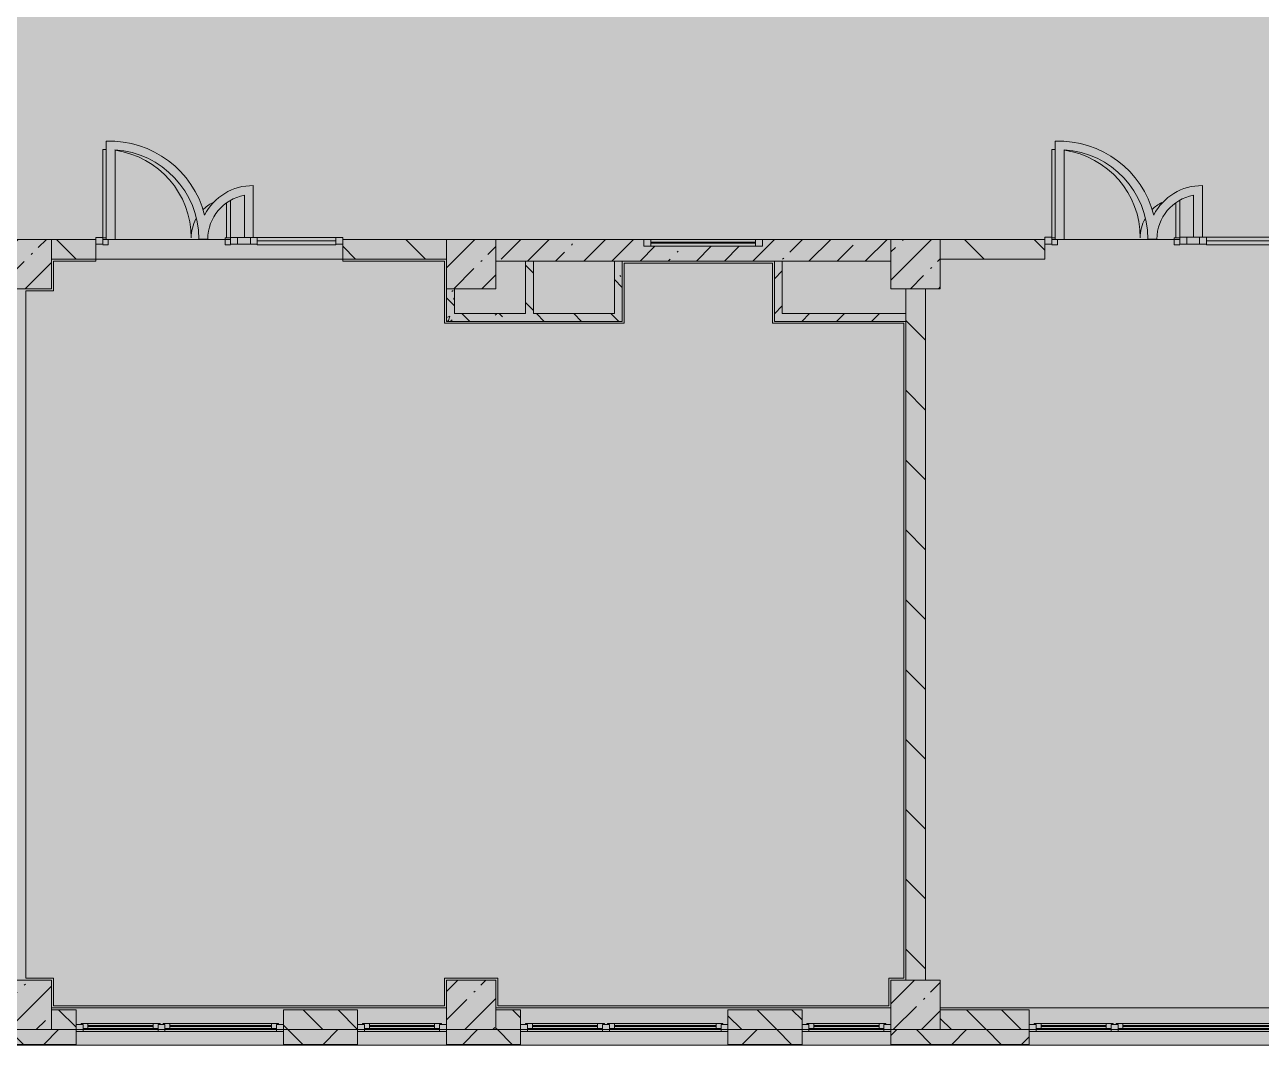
# Model space of a CAD drawing. Header units: millimetres. Extents: x 35316 to 242799, y -8553 to 29000.
# Drawn here: x 155567 to 168087, y -258 to 10073 of the extents above; entities that cross this region are included whole.
import ezdxf

# ---------------------------------------------------------------- set-up
doc = ezdxf.new("R2010")
doc.units = ezdxf.units.MM
doc.layers.add('A-DETL-GENF-5', color=7, linetype='Continuous', lineweight=9, true_color=0xc0c0c0, transparency=0.4)
for name, color, linetype, lineweight, true_color in [('A-DETL-GENF-7', 7, 'Continuous', 5, 0xb7b7b7), ('A-DOOR-4', 7, 'Continuous', 5, 0xe2e2e2), ('A-DOOR-5', 7, 'Continuous', 5, 0xb7b7b7), ('A-FLOR-2', 7, 'Continuous', 5, 0xb7b7b7), ('A-GLAZ-3', 7, 'Continuous', 5, 0x737373), ('A-GLAZ-CURT-2', 7, 'Continuous', 5, 0x737373), ('A-GLAZ-CWMG-2', 7, 'Continuous', 5, 0x737373), ('A-WALL-3', 7, 'Continuous', 5, 0x737373), ('A-WALL-4', 7, 'Continuous', 9, 0x737373), ('I-WALL-4', 7, 'Continuous', 5, 0x737373), ('I-WALL-6', 7, 'Continuous', 5, 0x787878), ('S-COLS-3', 7, 'Continuous', 5, 0x737373)]:
    doc.layers.add(name, color=color, linetype=linetype, lineweight=lineweight, true_color=true_color)
for name, color, linetype, lineweight in [('A-GLAZ-CURT-3', 7, 'Continuous', 5), ('A-WALL', 7, 'Continuous', 9), ('A-WALL-2', 7, 'Continuous', 5), ('I-WALL-5', 7, 'Continuous', 5), ('S-COLS-2', 7, 'Continuous', 5)]:
    doc.layers.add(name, color=color, linetype=linetype, lineweight=lineweight)
pattern_1 = [(45, (107926.8, 0), (-353.5534, 353.5534), []), (135, (107926.8, 0), (-353.5534, -353.5534), [])]
pattern_2 = [(135, (107926.8, 0), (-353.5534, -353.5534), [])]
pattern_3 = [(45, (107926.8, 0), (-176.7767, 176.7767), [])]
pattern_4 = [(135, (107926.8, 0), (-377.171, -377.171), [533.4, -88.9, 17.78, -88.9]), (135, (107926.8, 376.94), (-377.171, -377.171), []), (50, (107926.8, 0), (637.6445, -55.7866), [66.675, -733.425]), (355, (107926.8, 0), (-123.3494, 668.699), [53.34, -586.74]), (100.451, (107979.94, -4.65), (514.299, 612.908), [56.665, -623.315]), (46.184, (107926.8, 177.8), (948.776, -147.15), [100.012, -1100.137]), (96.636, (108005.9, 165.5), (830.909, 865.997), [84.998, -934.973]), (351.184, (107926.8, 177.8), (830.918, 865.988), [80.01, -880.11]), (21, (108015.7, 133.35), (530.6506, -357.9283), [66.675, -733.425]), (326, (108015.7, 133.35), (216.308, 644.6585), [53.34, -586.74]), (71.451, (108059.9, 103.5), (746.9596, 286.724), [56.665, -623.315]), (37.5, (107926.8, 0), (10.8105, 295.9426), [16.764, -562.864, 16.764, -578.866, -588.962]), (37.5, (107926.8, 0), (10.8105, 295.9426), [-1175.258, 16.764, -572.198]), (7.5, (107926.8, 0), (233.8692, 350.6318), [16.764, -322.834, 16.764, -549.529, -224.472]), (7.5, (107926.8, 0), (233.8692, 350.6318), [-905.891, 16.764, -207.708]), (327.5, (107728.55, 0), (474.5678, -20.0513), [16.764, -205.486, 16.764, -676.656, -920.115]), (327.5, (107728.55, 0), (474.5678, -20.0513), [-915.67, 16.764, -903.351]), (317.5, (107639.65, 0), (518.4522, 88.9934), [16.764, -272.161, 16.764, -443.738, -653.415]), (317.5, (107639.65, 0), (518.4522, 88.9934), [-749.427, 16.764, -636.651])]

# ---------------------------------------------------------------- blocks, each defined once
blk = doc.blocks.new('BSC_Колонна _Прямоугольная - 500х500-V106-3_3_2_птичка')
at = {"layer": 'S-COLS-2'}
h = blk.add_hatch(dxfattribs=at)
h.set_pattern_fill('FP_89', color=256, style=0, pattern_type=2)
h.set_pattern_definition([(45, (-47660, -7650), (-285.123, 285.123), []), (45, (-47374.88, -7650), (-285.123, 285.123), [504.031, -100.806, 16.764, -84.042])])
h.paths.add_polyline_path([(-250, -250), (250, -250), (250, 250), (-250, 250)])
at = {"layer": 'S-COLS-3'}
for p, q in [((250, 250), (-250, 250)), ((-250, 250), (-250, -250)), ((250, -250), (250, 250)), ((-250, -250), (250, -250))]:
    blk.add_line(p, q, dxfattribs=at)
blk = doc.blocks.new('BSC_Колонна _Прямоугольная - 500х500-V107-3_3_2_птичка')
at = {"layer": 'S-COLS-2'}
h = blk.add_hatch(dxfattribs=at)
h.set_pattern_fill('FP_90', color=256, style=0, pattern_type=2)
h.set_pattern_definition([(45, (-52160, -7650), (-285.123, 285.123), []), (45, (-51874.88, -7650), (-285.123, 285.123), [504.031, -100.806, 16.764, -84.042])])
h.paths.add_polyline_path([(-250, -250), (250, -250), (250, 250), (-250, 250)])
at = {"layer": 'S-COLS-3'}
for p, q in [((250, 250), (-250, 250)), ((-250, 250), (-250, -250)), ((250, -250), (250, 250)), ((-250, -250), (250, -250))]:
    blk.add_line(p, q, dxfattribs=at)
blk = doc.blocks.new('BSC_Колонна _Прямоугольная - 500х500-V113-3_3_2_птичка')
at = {"layer": 'S-COLS-2'}
h = blk.add_hatch(dxfattribs=at)
h.set_pattern_fill('FP_96', color=256, style=0, pattern_type=2)
h.set_pattern_definition([(45, (-47660, -150), (-285.123, 285.123), []), (45, (-47374.88, -150), (-285.123, 285.123), [504.031, -100.806, 16.764, -84.042])])
h.paths.add_polyline_path([(-250, -250), (250, -250), (250, 250), (-250, 250)])
at = {"layer": 'S-COLS-3'}
for p, q in [((250, 250), (-250, 250)), ((-250, 250), (-250, -250)), ((250, -250), (250, 250)), ((-250, -250), (250, -250))]:
    blk.add_line(p, q, dxfattribs=at)
blk = doc.blocks.new('BSC_Колонна _Прямоугольная - 500х500-V114-3_3_2_птичка')
at = {"layer": 'S-COLS-2'}
h = blk.add_hatch(dxfattribs=at)
h.set_pattern_fill('FP_97', color=256, style=0, pattern_type=2)
h.set_pattern_definition([(45, (-52160, -150), (-285.123, 285.123), []), (45, (-51874.88, -150), (-285.123, 285.123), [504.031, -100.806, 16.764, -84.042])])
h.paths.add_polyline_path([(-250, -250), (250, -250), (250, 250), (-250, 250), (-250, 168)])
at = {"layer": 'S-COLS-3'}
for p, q in [((250, 250), (-250, 250)), ((-250, 250), (-250, -250)), ((250, -250), (250, 250)), ((-250, -250), (250, -250))]:
    blk.add_line(p, q, dxfattribs=at)
blk = doc.blocks.new('BSC_Колонна _Прямоугольная - 500х500-V127-3_3_2_птичка')
at = {"layer": 'S-COLS-2'}
h = blk.add_hatch(dxfattribs=at)
h.set_pattern_fill('FP_118', color=256, style=0, pattern_type=2)
h.set_pattern_definition([(45, (-56660, -150), (-285.123, 285.123), []), (45, (-56374.88, -150), (-285.123, 285.123), [504.031, -100.806, 16.764, -84.042])])
h.paths.add_polyline_path([(-250, -250), (250, -250), (250, 250), (-250, 250), (-250, 168)])
at = {"layer": 'S-COLS-3'}
for p, q in [((250, 250), (-250, 250)), ((-250, 250), (-250, -250)), ((250, -250), (250, 250)), ((-250, -250), (250, -250))]:
    blk.add_line(p, q, dxfattribs=at)
blk = doc.blocks.new('BSC_Колонна _Прямоугольная - 500х500-V128-3_3_2_птичка')
at = {"layer": 'S-COLS-2'}
h = blk.add_hatch(dxfattribs=at)
h.set_pattern_fill('FP_119', color=256, style=0, pattern_type=2)
h.set_pattern_definition([(45, (-56660, -7650), (-285.123, 285.123), []), (45, (-56374.88, -7650), (-285.123, 285.123), [504.031, -100.806, 16.764, -84.042])])
h.paths.add_polyline_path([(-250, -250), (250, -250), (250, 250), (-250, 250)])
at = {"layer": 'S-COLS-3'}
for p, q in [((250, 250), (-250, 250)), ((-250, 250), (-250, -250)), ((250, -250), (250, 250)), ((-250, -250), (250, -250))]:
    blk.add_line(p, q, dxfattribs=at)
blk = doc.blocks.new('120_Окно_СКБ_2Ст - 120_Окно_СКБ_2Ст 3100х2500 _мал_створка слева_ 2-22446355-3_3_2_птичка')
at = {"layer": 'A-GLAZ-3'}
for p, q in [((-1550, -127), (-1550, -57)), ((-1550, -57), (-1480, -57)), ((1550, -57), (-1550, -57)), ((-1480, -57), (-1480, -127)), ((650, -87), (-1480, -87)), ((-1480, -87), (-1480, -127)), ((-1430, -137), (-1430, -87)), ((-1430, -107), (600, -107)), ((600, -117), (-1430, -117)), ((600, -137), (600, -87)), ((650, -127), (650, -57)), ((650, -57), (720, -57)), ((650, -127), (650, -87)), ((720, -57), (720, -127)), ((1480, -87), (720, -87)), ((720, -87), (720, -127)), ((770, -137), (770, -87)), ((770, -107), (1430, -107)), ((1430, -117), (770, -117)), ((1430, -137), (1430, -87)), ((1480, -127), (1480, -57)), ((1480, -57), (1550, -57)), ((1480, -127), (1480, -87)), ((1550, -57), (1550, -127)), ((-1480, -127), (-1550, -127)), ((-1550, -127), (-1500, -127)), ((-1480, -127), (-1500, -127)), ((-1500, -127), (-1500, -137)), ((-1500, -137), (670, -137)), ((670, -137), (-1500, -137)), ((720, -127), (650, -127)), ((670, -127), (650, -127)), ((670, -127), (700, -127)), ((670, -137), (670, -127)), ((720, -127), (700, -127)), ((700, -127), (700, -137)), ((700, -137), (1500, -137)), ((1500, -137), (700, -137)), ((1550, -127), (1480, -127)), ((1500, -127), (1480, -127)), ((1500, -127), (1550, -127)), ((1500, -137), (1500, -127))]:
    blk.add_line(p, q, dxfattribs=at)
blk = doc.blocks.new('120_Окно_СКБ_1Ст - 120_Окно_СКБ_1Ст 900х2500_h_-V138-3_3_2_птичка')
at = {"layer": 'A-GLAZ-3'}
for p, q in [((-450, -127), (-450, -57)), ((-450, -57), (-380, -57)), ((450, -57), (-450, -57)), ((-380, -57), (-380, -127)), ((380, -87), (-380, -87)), ((-380, -87), (-380, -127)), ((-330, -137), (-330, -87)), ((-330, -107), (330, -107)), ((330, -117), (-330, -117)), ((330, -137), (330, -87)), ((380, -127), (380, -57)), ((380, -57), (450, -57)), ((380, -127), (380, -87)), ((450, -57), (450, -127)), ((-380, -127), (-450, -127)), ((-450, -127), (-400, -127)), ((-380, -127), (-400, -127)), ((-400, -127), (-400, -137)), ((-400, -137), (400, -137)), ((400, -137), (-400, -137)), ((450, -127), (380, -127)), ((400, -127), (380, -127)), ((400, -127), (450, -127)), ((400, -137), (400, -127))]:
    blk.add_line(p, q, dxfattribs=at)
blk = doc.blocks.new('120_Окно_СКБ_2Ст - 120_Окно_СКБ_2Ст 2100х2400 _мал створка справа_-V135-3_3_2_птичка')
at = {"layer": 'A-GLAZ-3'}
for p, q in [((-1050, -127), (-1050, -57)), ((-1050, -57), (-980, -57)), ((1050, -57), (-1050, -57)), ((-980, -57), (-980, -127)), ((150, -87), (-980, -87)), ((-980, -87), (-980, -127)), ((-930, -137), (-930, -87)), ((-930, -107), (100, -107)), ((100, -117), (-930, -117)), ((100, -137), (100, -87)), ((150, -127), (150, -57)), ((150, -57), (220, -57)), ((150, -127), (150, -87)), ((220, -57), (220, -127)), ((980, -87), (220, -87)), ((220, -87), (220, -127)), ((270, -137), (270, -87)), ((270, -107), (930, -107)), ((930, -117), (270, -117)), ((930, -137), (930, -87)), ((980, -127), (980, -57)), ((980, -57), (1050, -57)), ((980, -127), (980, -87)), ((1050, -57), (1050, -127)), ((-980, -127), (-1050, -127)), ((-1050, -127), (-1000, -127)), ((-980, -127), (-1000, -127)), ((-1000, -127), (-1000, -137)), ((-1000, -137), (170, -137)), ((170, -137), (-1000, -137)), ((220, -127), (150, -127)), ((170, -127), (150, -127)), ((170, -127), (200, -127)), ((170, -137), (170, -127)), ((220, -127), (200, -127)), ((200, -127), (200, -137)), ((200, -137), (1000, -137)), ((1000, -137), (200, -137)), ((1050, -127), (980, -127)), ((1000, -127), (980, -127)), ((1000, -127), (1050, -127)), ((1000, -137), (1000, -127))]:
    blk.add_line(p, q, dxfattribs=at)
blk = doc.blocks.new('120_Окно_СКБ_1Ст - 120_Окно_СКБ_1Ст 900х2500_h_-V209-3_3_2_птичка')
at = {"layer": 'A-GLAZ-3'}
for p, q in [((-450, -127), (-450, -57)), ((-450, -57), (-380, -57)), ((450, -57), (-450, -57)), ((-380, -57), (-380, -127)), ((380, -87), (-380, -87)), ((-380, -87), (-380, -127)), ((-330, -137), (-330, -87)), ((-330, -107), (330, -107)), ((330, -117), (-330, -117)), ((330, -137), (330, -87)), ((380, -127), (380, -57)), ((380, -57), (450, -57)), ((380, -127), (380, -87)), ((450, -57), (450, -127)), ((-380, -127), (-450, -127)), ((-450, -127), (-400, -127)), ((-380, -127), (-400, -127)), ((-400, -127), (-400, -137)), ((-400, -137), (400, -137)), ((400, -137), (-400, -137)), ((450, -127), (380, -127)), ((400, -127), (380, -127)), ((400, -127), (450, -127)), ((400, -137), (400, -127))]:
    blk.add_line(p, q, dxfattribs=at)
blk = doc.blocks.new('Прямоугольный импост - 50 x 70 мм-V264-3_3_2_птичка')
at = {"layer": 'A-GLAZ-CWMG-2'}
for p, q in [((-70, 35), (0, 35)), ((-70, -35), (-70, 35)), ((0, 35), (0, -35)), ((0, -35), (-70, -35))]:
    blk.add_line(p, q, dxfattribs=at)
blk = doc.blocks.new('Дверь_Витражная_остекление_ - ДВН_ДАО_Главный вход_1200 в свету-V265-3_3_2_птичка')
at = {"layer": 'A-DOOR-4'}
for points in [[(-647, 30), (-613, 35), (-613, 925), (-647, 922), (-647, 35)], [(647, 30), (647, 410), (607, 378), (607, 30)]]:
    blk.add_hatch(color=256, dxfattribs=at).paths.add_polyline_path(points)
at = {"layer": 'A-DETL-GENF-7'}
for p, q in [((-613, 925), (-647, 925)), ((-647, 925), (-647, 35)), ((607, 385), (607, 30)), ((647, 35), (647, 410)), ((-647, 30), (-613, 30)), ((-613, 30), (-647, 30)), ((-592, -40), (-592, 15)), ((592, -40), (592, 30)), ((592, 30), (647, 30)), ((607, 30), (647, 30)), ((-647, -40), (-592, -40)), ((647, -40), (592, -40))]:
    blk.add_line(p, q, dxfattribs=at)
at = {"layer": 'A-DOOR-5'}
for p, q in [((-647, 925), (-647, 35)), ((647, 410), (647, 35))]:
    blk.add_line(p, q, dxfattribs=at)
for centre, radius, start, end in [((-647, 30), 895, 87.7864, 90), ((-647, 30), 895, 360, 81.929), ((647, 30), 400, 117.1206, 134.5389), ((647, 30), 400, 151.213, 180)]:
    blk.add_arc(centre, radius, start, end, dxfattribs=at)
blk = doc.blocks.new('Системная панель - Стемалит - 40мм-V266-3_3_2_птичка')
at = {"layer": 'A-GLAZ-CURT-2'}
for p, q in [((65, 35), (-65, 35)), ((-65, 35), (-65, -35)), ((65, -35), (65, 35)), ((-65, -35), (65, -35))]:
    blk.add_line(p, q, dxfattribs=at)
blk = doc.blocks.new('Прямоугольный импост - 50 x 70 мм-V267-3_3_2_птичка')
at = {"layer": 'A-GLAZ-CWMG-2'}
for p, q in [((-35, 35), (35, 35)), ((-35, -35), (-35, 35)), ((35, 35), (35, -35)), ((35, -35), (-35, -35))]:
    blk.add_line(p, q, dxfattribs=at)
blk = doc.blocks.new('Прямоугольный импост - 50 x 70 мм-V268-3_3_2_птичка')
at = {"layer": 'A-GLAZ-CWMG-2'}
for p, q in [((0, 35), (-70, 35)), ((-70, 35), (-70, -35)), ((0, -35), (0, 35)), ((-70, -35), (0, -35))]:
    blk.add_line(p, q, dxfattribs=at)
blk = doc.blocks.new('Системная панель - Стекло - 40мм-V272-3_3_2_птичка')
at = {"layer": 'A-GLAZ-CURT-2'}
for p, q in [((397.5, 0), (-397.5, 0)), ((-397.5, 0), (-397.5, -40)), ((397.5, -40), (397.5, 0)), ((-397.5, -40), (397.5, -40))]:
    blk.add_line(p, q, dxfattribs=at)
blk = doc.blocks.new('Прямоугольный импост - 50 x 70 мм-V270-3_3_2_птичка')
at = {"layer": 'A-GLAZ-CWMG-2'}
for p, q in [((-35, 35), (35, 35)), ((-35, -35), (-35, 35)), ((35, 35), (35, -35)), ((35, -35), (-35, -35))]:
    blk.add_line(p, q, dxfattribs=at)
blk = doc.blocks.new('Прямоугольный импост - 50 x 70 мм-V271-3_3_2_птичка')
at = {"layer": 'A-GLAZ-CWMG-2'}
blk.add_line((42060, 7920), (41265, 7920), dxfattribs=at)
blk = doc.blocks.new('Дверь_Витражная_остекление_ - ДВН_ДАО_Главный вход_1200 в свету-V273-3_3_2_птичка')
at = {"layer": 'A-DOOR-4'}
for points in [[(-647, 30), (-613, 35), (-613, 925), (-647, 921), (-647, 35)], [(647, 30), (647, 410), (607, 378), (607, 30)]]:
    blk.add_hatch(color=256, dxfattribs=at).paths.add_polyline_path(points)
at = {"layer": 'A-DETL-GENF-7'}
for p, q in [((-613, 925), (-647, 925)), ((-647, 925), (-647, 35)), ((607, 384), (607, 30)), ((647, 35), (647, 410)), ((-647, 30), (-613, 30)), ((-613, 30), (-647, 30)), ((-592, -40), (-592, 14)), ((592, -40), (592, 30)), ((592, 30), (647, 30)), ((607, 30), (647, 30)), ((-647, -40), (-592, -40)), ((647, -40), (592, -40))]:
    blk.add_line(p, q, dxfattribs=at)
at = {"layer": 'A-DOOR-5'}
for p, q in [((-647, 925), (-647, 35)), ((647, 410), (647, 35))]:
    blk.add_line(p, q, dxfattribs=at)
for centre, radius, start, end in [((-647, 30), 895, 87.7864, 90), ((-647, 30), 895, 360, 81.929), ((647, 30), 400, 116.9009, 134.5716), ((647, 30), 400, 151.2391, 180)]:
    blk.add_arc(centre, radius, start, end, dxfattribs=at)
blk = doc.blocks.new('Системная панель - Стекло - 40мм-V274-3_3_2_птичка')
at = {"layer": 'A-GLAZ-CURT-3'}
h = blk.add_hatch(dxfattribs=at)
h.set_pattern_fill('FP_192', color=256, style=0, pattern_type=2)
h.set_pattern_definition([(45, (-60502.5, -7385.7), (-1414.214, 1414.214), [1000, -3000]), (45, (-61502.5, -7885.7), (-1414.214, 1414.214), [3000, -1000]), (45, (-59502.5, -8385.7), (-1414.214, 1414.214), [1000, -3000])])
h.paths.add_polyline_path([(397.5, -40), (397.5, 0), (-397.5, 0), (-397.5, -40)])
at = {"layer": 'A-GLAZ-CURT-2'}
for p, q in [((397.5, 0), (-397.5, 0)), ((-397.5, 0), (-397.5, -40)), ((397.5, -40), (397.5, 0)), ((-397.5, -40), (397.5, -40))]:
    blk.add_line(p, q, dxfattribs=at)
blk = doc.blocks.new('120_Окно_СКБ_1Ст - 120_Окно_СКБ_1Ст 400х1200 EI30-V277-3_3_2_птичка')
at = {"layer": 'A-GLAZ-3'}
for p, q in [((-600, 40), (-600, 110)), ((-600, 110), (-530, 110)), ((600, 110), (-600, 110)), ((-530, 40), (-600, 40)), ((-600, 40), (600, 40)), ((-530, 110), (-530, 40)), ((530, 80), (-530, 80)), ((530, 70), (-530, 70)), ((530, 40), (530, 110)), ((530, 110), (600, 110)), ((600, 40), (530, 40)), ((600, 110), (600, 40))]:
    blk.add_line(p, q, dxfattribs=at)

msp = doc.modelspace()

# ---------------------------------------------------------------- hatches: boundary and pattern name
at = {"layer": 'A-DETL-GENF-5'}
msp.add_hatch(color=256, dxfattribs=at).paths.add_polyline_path([(183776.8, -251.7), (183776.8, 3288.3), (192496.8, 3288.3), (192496.8, 27348.3), (149836.8, 27348.3), (149836.8, 23888.3), (146236.9, 23888.3), (146236.9, -251.7), (181954.2, -251.7)])
at = {"layer": 'A-WALL-2'}
h = msp.add_hatch(dxfattribs=at)
h.set_pattern_fill('FP_110', color=256, style=0, pattern_type=2)
h.set_pattern_definition([(135, (107926.8, 0), (-176.7767, -176.7767), [])])
h.paths.add_polyline_path([(173086.8, -100), (173336.8, -100), (173336.8, 100), (173086.8, 100)])
h.paths.add_polyline_path([(163436.8, -100), (163436.8, 100), (162686.8, 100), (162686.8, -100), (162879.3, -100)])
h.paths.add_polyline_path([(164836.8, -100), (165736.8, -100), (165736.8, 100), (164836.8, 100), (164836.8, -52.2)])
h.paths.add_polyline_path([(172186.8, -100), (172186.8, 100), (171636.8, 100), (171636.8, -100)])
h.paths.add_polyline_path([(169536.8, -100), (169536.8, 100), (169336.8, 100), (169336.8, -100)])
h.paths.add_polyline_path([(155836.8, -100), (156086.8, -100), (156086.8, 100), (155836.8, 100), (155836.8, 5.7)])
h.paths.add_polyline_path([(158186.8, -100), (158936.8, -100), (158936.8, 100), (158186.8, 100)])
h.paths.add_polyline_path([(152236.8, -100), (152236.8, 100), (151336.8, 100), (151336.8, -100)])
h.paths.add_polyline_path([(150586.8, -100), (150836.8, -100), (150836.8, 100), (150586.8, 100)])
h.paths.add_polyline_path([(160336.8, -100), (160586.8, -100), (160586.8, 100), (160336.8, 100), (160336.8, 33.3)])
h.paths.add_polyline_path([(149686.8, -100), (149686.8, 100), (149066.8, 100), (149066.8, -100)])
h.paths.add_polyline_path([(146416.8, -100), (146466.8, -100), (146466.8, 100), (146416.8, 100)])
h = msp.add_hatch(dxfattribs=at)
h.set_pattern_fill('FP_112', color=256, style=0, pattern_type=2)
h.set_pattern_definition(pattern_1)
h.paths.add_polyline_path([(164336.8, -250), (164553.9, -250), (164553.9, -100), (164336.8, -100)])
h.paths.add_polyline_path([(163436.8, -250), (163436.8, -100), (162686.8, -100), (162686.8, -250), (162879.3, -250)])
h.paths.add_polyline_path([(149066.8, -250), (149686.8, -250), (149686.8, -100), (149066.8, -100)])
h.paths.add_polyline_path([(150586.8, -250), (152236.8, -250), (152236.8, -100), (150586.8, -100)])
h.paths.add_polyline_path([(155336.8, -250), (156086.8, -250), (156086.8, -100), (155336.8, -100)])
h.paths.add_polyline_path([(160586.8, -250), (160586.8, -100), (159836.8, -100), (159836.8, -250), (160336.8, -250)])
h.paths.add_polyline_path([(158640.4, -250), (158936.8, -250), (158936.8, -100), (158186.8, -100), (158186.8, -250)])
h.paths.add_polyline_path([(146236.9, -250), (146966.8, -250), (146966.8, -100), (146236.9, -100), (146236.9, -182.3)])
h = msp.add_hatch(dxfattribs=at)
h.set_pattern_fill('FP_112', color=256, style=0, pattern_type=2)
h.set_pattern_definition(pattern_1)
h.paths.add_polyline_path([(179486.8, -250), (183626.8, -250), (183626.8, -100), (179486.8, -100)])
h.paths.add_polyline_path([(177715.3, -250), (178586.8, -250), (178586.8, -100), (174986.8, -100), (174986.8, -250), (175595.9, -250)])
h.paths.add_polyline_path([(169237.6, -250), (169536.8, -250), (169536.8, -100), (168836.8, -100), (168836.8, -250)])
h.paths.add_polyline_path([(172186.8, -250), (172186.8, -100), (171636.8, -100), (171636.8, -250)])
h.paths.add_polyline_path([(165736.8, -250), (165736.8, -100), (164553.9, -100), (164553.9, -250), (164998.7, -250)])
h.paths.add_polyline_path([(173836.8, -250), (174086.8, -250), (174086.8, -100), (173086.8, -100), (173086.8, -250), (173476.4, -250)])
at = {"layer": 'I-WALL-5'}
h = msp.add_hatch(dxfattribs=at)
h.set_pattern_fill('FP_111', color=256, style=0, pattern_type=2)
h.set_pattern_definition(pattern_2)
h.paths.add_polyline_path([(156286.8, 7700), (156286.8, 7900), (155836.8, 7900), (155836.8, 7700)])
h.paths.add_polyline_path([(159836.8, 7700), (159836.8, 7900), (158786.8, 7900), (158786.8, 7700)])
h = msp.add_hatch(dxfattribs=at)
h.set_pattern_fill('FP_108', color=256, style=0, pattern_type=2)
h.set_pattern_definition([(45, (107926.8, 0), (-285.123, 285.123), []), (45, (108211.92, 0), (-285.123, 285.123), [504.031, -100.806, 16.764, -84.042])])
h.paths.add_polyline_path([(164336.8, 7680), (164336.8, 7900), (163036.8, 7900), (163036.8, 7830), (161836.8, 7830), (161836.8, 7900), (160336.8, 7900), (160336.8, 7680), (163236.8, 7680)])
h = msp.add_hatch(dxfattribs=at)
h.set_pattern_fill('FP_111', color=256, style=0, pattern_type=2)
h.set_pattern_definition(pattern_2)
h.paths.add_polyline_path([(168396.8, 7700), (168836.8, 7700), (168836.8, 7900), (168396.8, 7900)])
h.paths.add_polyline_path([(165896.8, 7700), (165896.8, 7900), (164836.8, 7900), (164836.8, 7700), (164998.7, 7700)])
h = msp.add_hatch(dxfattribs=at)
h.set_pattern_fill('FP_113', color=256, style=0, pattern_type=2)
h.set_pattern_definition(pattern_3)
h.paths.add_polyline_path([(163236.8, 7070), (163236.8, 7680), (163156.8, 7680), (163156.8, 7070)])
h = msp.add_hatch(dxfattribs=at)
h.set_pattern_fill('FP_111', color=256, style=0, pattern_type=2)
h.set_pattern_definition(pattern_2)
h.paths.add_polyline_path([(164487.5, 400), (164687.5, 400), (164687.5, 7400), (164487.5, 7400), (164487.5, 909.6)])
h = msp.add_hatch(dxfattribs=at)
h.set_pattern_fill('FP_113', color=256, style=0, pattern_type=2)
h.set_pattern_definition(pattern_3)
h.paths.add_polyline_path([(164487.5, 7070), (164487.5, 7150), (163236.8, 7150), (163236.8, 7070)])
at = {"layer": 'I-WALL-6'}
h = msp.add_hatch(dxfattribs=at)
h.set_pattern_fill('FP_117', color=256, style=0, pattern_type=2)
h.set_pattern_definition(pattern_4)
h.paths.add_polyline_path([(160716.8, 7150), (160716.8, 7680), (160636.8, 7680), (160636.8, 7150)])
h = msp.add_hatch(dxfattribs=at)
h.set_pattern_fill('FP_117', color=256, style=0, pattern_type=2)
h.set_pattern_definition(pattern_4)
h.paths.add_polyline_path([(161616.8, 7150), (161616.8, 7680), (161536.8, 7680), (161536.8, 7150)])
h = msp.add_hatch(dxfattribs=at)
h.set_pattern_fill('FP_117', color=256, style=0, pattern_type=2)
h.set_pattern_definition(pattern_4)
h.paths.add_polyline_path([(159916.8, 7150), (159916.8, 7400), (159836.8, 7400), (159836.8, 7150)])
h = msp.add_hatch(dxfattribs=at)
h.set_pattern_fill('FP_117', color=256, style=0, pattern_type=2)
h.set_pattern_definition(pattern_4)
h.paths.add_polyline_path([(160759.8, 7070), (161616.8, 7070), (161616.8, 7150), (159836.8, 7150), (159836.8, 7070)])

# ---------------------------------------------------------------- linework, layer by layer
at = {"layer": 'A-FLOR-2'}
for p, q in [((156390.8, 8894.4), (156390.8, 7900)), ((166000.8, 8894.4), (166000.8, 7900)), ((156480.8, 7900), (156480.8, 8806.8)), ((166090.8, 7900), (166090.8, 8806.8)), ((157881, 7920), (157881, 8443.9)), ((167491, 7920.7), (167491, 8443.9)), ((157791, 8346.4), (157791, 7920)), ((167401, 8346.4), (167401, 7920.7)), ((156390.8, 7900), (156480.8, 7900)), ((157329.5, 7903.5), (157419.5, 7903.5)), ((166000.8, 7900), (165966.8, 7900)), ((166000.8, 7900), (166090.8, 7900)), ((167261.8, 7900), (166090.8, 7900)), ((166939.5, 7903.5), (167029.5, 7903.5)), ((156286.8, 7680), (155856.8, 7680)), ((155856.8, 7680), (155856.8, 7380)), ((156286.8, 7700), (156286.8, 7680)), ((158786.8, 7680), (158786.8, 7700)), ((159816.8, 7680), (158786.8, 7680)), ((159816.8, 7050), (159816.8, 7680)), ((163136.8, 7660), (161636.8, 7660)), ((161636.8, 7660), (161636.8, 7050)), ((163136.8, 7050), (163136.8, 7660)), ((155856.8, 7380), (155576.8, 7380)), ((155576.8, 7380), (155576.8, 420)), ((161636.8, 7050), (159816.8, 7050)), ((164467.5, 7050), (163136.8, 7050)), ((164467.5, 420), (164467.5, 7050)), ((155576.8, 420), (155856.8, 420)), ((155856.8, 420), (155856.8, 140)), ((159816.8, 140), (159816.8, 420)), ((159816.8, 420), (160356.8, 420)), ((160356.8, 420), (160356.8, 140)), ((164316.8, 140), (164316.8, 420)), ((164316.8, 420), (164467.5, 420)), ((155856.8, 140), (159816.8, 140)), ((160356.8, 140), (164316.8, 140))]:
    msp.add_line(p, q, dxfattribs=at)
for centre, radius, start, end in [((156424.5, 7900), 995, 14.33829, 91.93805), ((166034.5, 7900), 995, 14.33829, 91.93805), ((156424.4, 7903.5), 905, 360, 86.42904), ((166034.4, 7903.5), 905, 360, 86.42904), ((157873.5, 7900), 544, 89.21005, 153.06648), ((167483.5, 7900), 544, 89.21005, 153.06648), ((157873.5, 7900), 454, 100.46985, 179.55829), ((167483.5, 7900), 454, 100.46985, 179.55829)]:
    msp.add_arc(centre, radius, start, end, dxfattribs=at)
at = {"layer": 'A-WALL'}
for p, q in [((155336.8, -253), (156086.8, -253)), ((158186.8, -253), (158936.8, -253)), ((159836.8, -253), (160586.8, -253)), ((162686.8, -253), (163436.8, -253)), ((164336.8, -253), (165736.8, -253))]:
    msp.add_line(p, q, dxfattribs=at)
at = {"layer": 'A-WALL-2'}
for p, q in [((158186.8, -258), (144449.8, -258)), ((173086.8, -258), (158186.8, -258))]:
    msp.add_line(p, q, dxfattribs=at)
at = {"layer": 'A-WALL-3'}
for p, q in [((156086.8, 100), (155836.8, 100)), ((156086.8, -258), (156086.8, 100)), ((158936.8, 100), (158186.8, 100)), ((158186.8, 100), (158186.8, -258)), ((158936.8, -258), (158936.8, 100)), ((160586.8, 100), (160336.8, 100)), ((160586.8, -258), (160586.8, 100)), ((163436.8, 100), (162686.8, 100)), ((162686.8, 100), (162686.8, -258)), ((163436.8, -258), (163436.8, 100)), ((165736.8, 100), (164836.8, 100)), ((165736.8, -258), (165736.8, 100)), ((156086.8, -100), (158186.8, -100)), ((158936.8, -100), (159836.8, -100)), ((159836.8, -100), (159836.8, -258)), ((160586.8, -100), (162686.8, -100)), ((163436.8, -100), (164336.8, -100)), ((164336.8, -100), (164336.8, -258)), ((165736.8, -100), (168836.8, -100))]:
    msp.add_line(p, q, dxfattribs=at)
at = {"layer": 'A-WALL-4'}
for p, q in [((161616.8, 7680), (161536.8, 7680)), ((163236.8, 7680), (163156.8, 7680)), ((164487.5, 7070), (164487.5, 7150)), ((155836.8, -100), (156086.8, -100)), ((158186.8, -100), (158936.8, -100)), ((160336.8, -100), (160586.8, -100)), ((162686.8, -100), (163436.8, -100)), ((164836.8, -100), (165736.8, -100)), ((155336.8, -250), (156086.8, -250)), ((158186.8, -250), (158936.8, -250)), ((159836.8, -250), (160586.8, -250)), ((162686.8, -250), (163436.8, -250)), ((164336.8, -250), (165736.8, -250))]:
    msp.add_line(p, q, dxfattribs=at)
at = {"layer": 'I-WALL-4'}
for p, q in [((156286.8, 7900), (155836.8, 7900)), ((156286.8, 7700), (156286.8, 7900)), ((156356.8, 7900), (156390.8, 7900)), ((156480.8, 7900), (157651.8, 7900)), ((159836.8, 7900), (158786.8, 7900)), ((158786.8, 7900), (158786.8, 7700)), ((161836.8, 7900), (160336.8, 7900)), ((164336.8, 7900), (163036.8, 7900)), ((165896.8, 7900), (164836.8, 7900)), ((165896.8, 7700), (165896.8, 7900)), ((159836.8, 7700), (155836.8, 7700)), ((160336.8, 7680), (161536.8, 7680)), ((160636.8, 7680), (160636.8, 7150)), ((160716.8, 7150), (160716.8, 7680)), ((161536.8, 7680), (161536.8, 7150)), ((161616.8, 7070), (161616.8, 7680)), ((161616.8, 7680), (163156.8, 7680)), ((163156.8, 7680), (163156.8, 7070)), ((163236.8, 7150), (163236.8, 7680)), ((163236.8, 7680), (164336.8, 7680)), ((164836.8, 7700), (165896.8, 7700)), ((159836.8, 7400), (159836.8, 7070)), ((159916.8, 7150), (159916.8, 7400)), ((164487.5, 7400), (164487.5, 7150)), ((164687.5, 400), (164687.5, 7400)), ((160636.8, 7150), (159916.8, 7150)), ((161536.8, 7150), (160716.8, 7150)), ((164487.5, 7150), (163236.8, 7150)), ((159836.8, 7070), (161616.8, 7070)), ((163156.8, 7070), (164487.5, 7070)), ((164487.5, 7070), (164487.5, 400)), ((155836.8, 120), (159836.8, 120)), ((160336.8, 120), (164336.8, 120)), ((164836.8, 120), (168836.8, 120))]:
    msp.add_line(p, q, dxfattribs=at)

# ---------------------------------------------------------------- block references
at = {"layer": 'A-DOOR-5'}
for name, p in [('Дверь_Витражная_остекление_ - ДВН_ДАО_Главный вход_1200 в свету-V265-3_3_2_птичка', (157004.3, 7885)), ('Дверь_Витражная_остекление_ - ДВН_ДАО_Главный вход_1200 в свету-V273-3_3_2_птичка', (166614.3, 7885.7))]:
    msp.add_blockref(name, p, dxfattribs=at)
at = {"layer": 'A-GLAZ-3'}
msp.add_blockref('120_Окно_СКБ_1Ст - 120_Окно_СКБ_1Ст 400х1200 EI30-V277-3_3_2_птичка', (162436.8, 7790), dxfattribs=at)
at = {"layer": 'A-GLAZ-3', "rotation": 180}
for name, p in [('120_Окно_СКБ_2Ст - 120_Окно_СКБ_2Ст 2100х2400 _мал створка справа_-V135-3_3_2_птичка', (157136.8, -175)), ('120_Окно_СКБ_1Ст - 120_Окно_СКБ_1Ст 900х2500_h_-V209-3_3_2_птичка', (159386.8, -175)), ('120_Окно_СКБ_2Ст - 120_Окно_СКБ_2Ст 2100х2400 _мал створка справа_-V135-3_3_2_птичка', (161636.8, -175)), ('120_Окно_СКБ_1Ст - 120_Окно_СКБ_1Ст 900х2500_h_-V138-3_3_2_птичка', (163886.8, -175)), ('120_Окно_СКБ_2Ст - 120_Окно_СКБ_2Ст 3100х2500 _мал_створка слева_ 2-22446355-3_3_2_птичка', (167286.8, -175))]:
    msp.add_blockref(name, p, dxfattribs=at)
at = {"layer": 'A-GLAZ-CURT-2'}
for name, p in [('Системная панель - Стемалит - 40мм-V266-3_3_2_птичка', (157786.8, 7885)), ('Системная панель - Стемалит - 40мм-V266-3_3_2_птичка', (167396.8, 7885.7)), ('Системная панель - Стекло - 40мм-V272-3_3_2_птичка', (158319.3, 7885)), ('Системная панель - Стекло - 40мм-V274-3_3_2_птичка', (167929.3, 7885.7))]:
    msp.add_blockref(name, p, dxfattribs=at)
at = {"layer": 'A-GLAZ-CWMG-2', "rotation": 180}
for p in [(156286.8, 7885), (165896.8, 7885.7)]:
    msp.add_blockref('Прямоугольный импост - 50 x 70 мм-V268-3_3_2_птичка', p, dxfattribs=at)
at = {"layer": 'A-GLAZ-CWMG-2', "extrusion": (0, 0, -1), "rotation": 180}
for name, p in [('Прямоугольный импост - 50 x 70 мм-V267-3_3_2_птичка', (-157686.8, 7885)), ('Прямоугольный импост - 50 x 70 мм-V270-3_3_2_птичка', (-157886.8, 7885)), ('Прямоугольный импост - 50 x 70 мм-V264-3_3_2_птичка', (-158786.8, 7885)), ('Прямоугольный импост - 50 x 70 мм-V267-3_3_2_птичка', (-167296.8, 7885.7)), ('Прямоугольный импост - 50 x 70 мм-V270-3_3_2_птичка', (-167496.8, 7885.7))]:
    msp.add_blockref(name, p, dxfattribs=at)
at = {"layer": 'A-GLAZ-CWMG-2'}
for p in [(116656.8, 0), (126266.8, 0.7)]:
    msp.add_blockref('Прямоугольный импост - 50 x 70 мм-V271-3_3_2_птичка', p, dxfattribs=at)
at = {"layer": 'S-COLS-3'}
for name, p in [('BSC_Колонна _Прямоугольная - 500х500-V106-3_3_2_птичка', (155586.8, 7650)), ('BSC_Колонна _Прямоугольная - 500х500-V107-3_3_2_птичка', (160086.8, 7650)), ('BSC_Колонна _Прямоугольная - 500х500-V128-3_3_2_птичка', (164586.8, 7650)), ('BSC_Колонна _Прямоугольная - 500х500-V113-3_3_2_птичка', (155586.8, 150)), ('BSC_Колонна _Прямоугольная - 500х500-V114-3_3_2_птичка', (160086.8, 150)), ('BSC_Колонна _Прямоугольная - 500х500-V127-3_3_2_птичка', (164586.8, 150))]:
    msp.add_blockref(name, p, dxfattribs=at)

doc.saveas('drawing.dxf')
